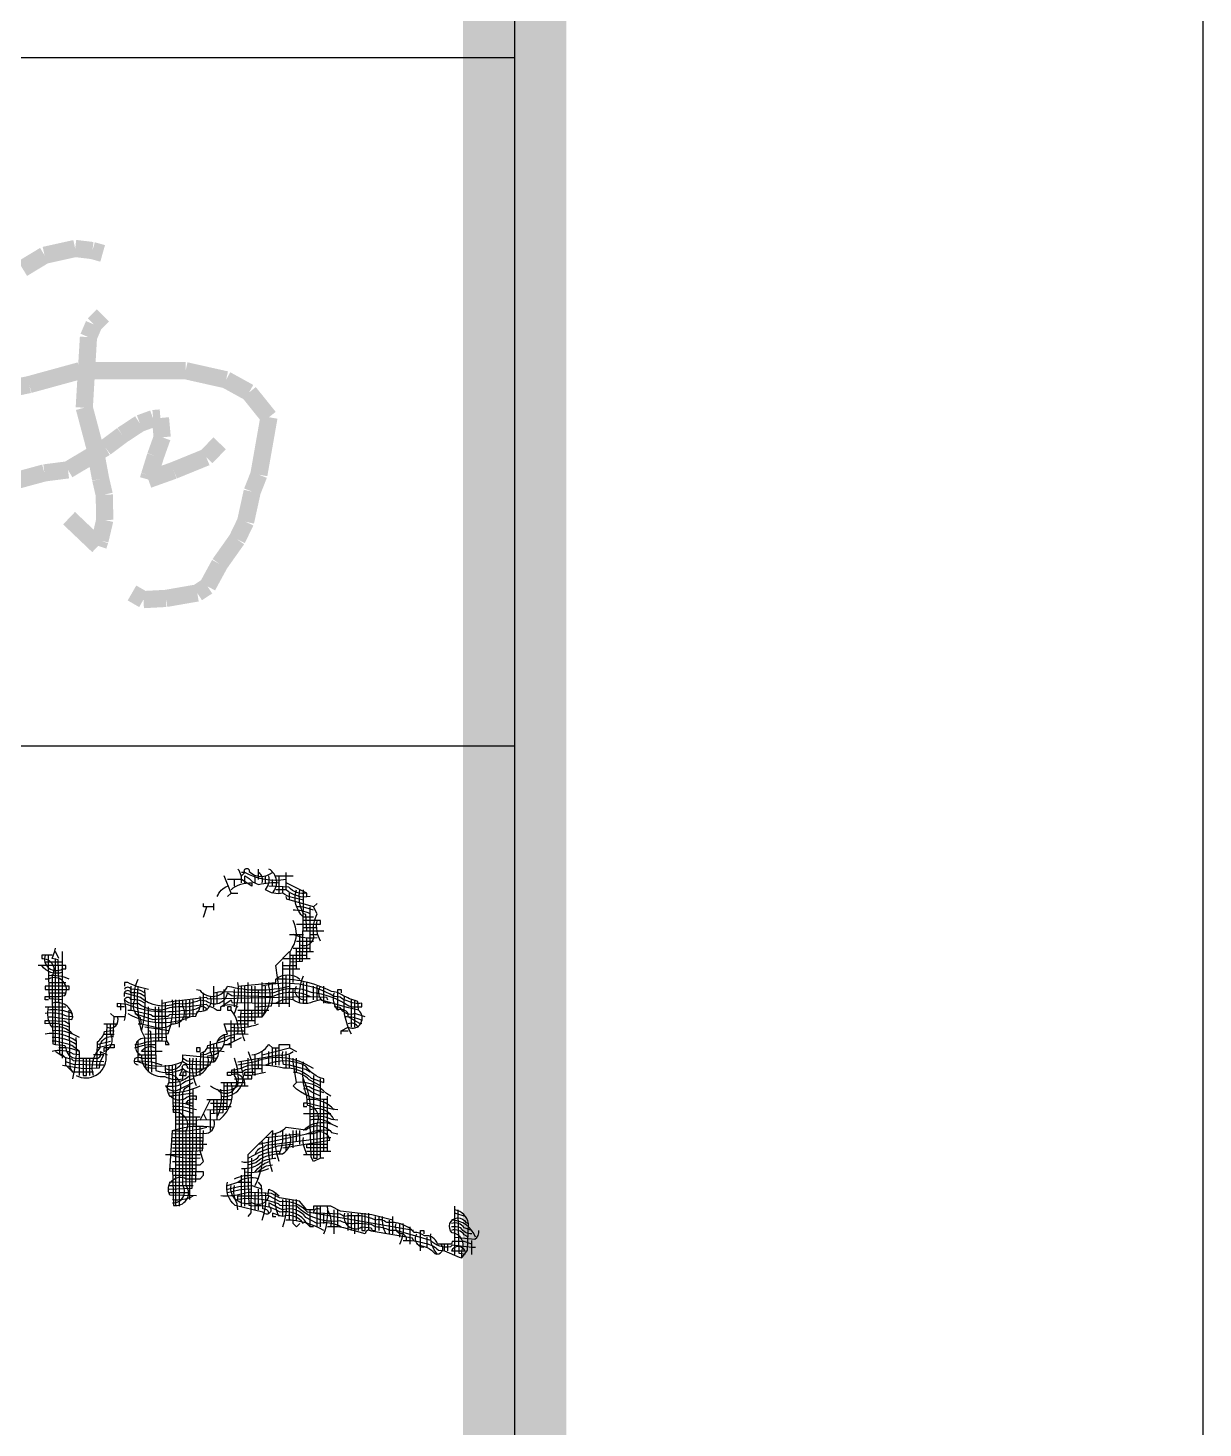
# Model space of a CAD drawing. Extents: x -89996 to 1006241, y -2176 to 440573.
# Drawn here: x 786500 to 787405, y 145076 to 146155 of the extents above; entities that cross this region are included whole.
import ezdxf

# ---------------------------------------------------------------- set-up
doc = ezdxf.new("R2010")
doc.units = 0
doc.header["$LTSCALE"] = 1000
doc.header["$MEASUREMENT"] = 0
for name, color, linetype in [('BORDER', 7, 'Continuous'), ('PUB_TITLE', 4, 'Continuous'), ('填充', 251, 'Continuous')]:
    doc.layers.add(name, color=color, linetype=linetype)

# ---------------------------------------------------------------- blocks, each defined once
blk = doc.blocks.new('fasdfdf')
at = {"color": 2, "lineweight": 25, "const_width": 25}
for points in [[(2540898.9, 1891182.5), (2540889.9, 1891153.9)], [(2540889.9, 1891153.9), (2540886.3, 1891118)], [(2540599.5, 1891135.9), (2540601.3, 1891107.3)], [(2540601.3, 1891107.3), (2540597.7, 1891069.7)], [(2540886.3, 1891118), (2540881, 1891080.4)], [(2541072.8, 1891105.5), (2541062, 1891089.4)], [(2541062, 1891096.5), (2541072.8, 1891105.5)], [(2541374.4, 1891088.2), (2541406.3, 1891107.5)], [(2541406.3, 1891107.5), (2541450.8, 1891117.4)], [(2541450.8, 1891117.4), (2541475.9, 1891114.4)], [(2541475.9, 1891114.4), (2541490.7, 1891110.2)], [(2540938.3, 1891078.6), (2541001.1, 1891087.6)], [(2541001.1, 1891087.6), (2541062, 1891096.5)], [(2541062, 1891089.4), (2541006.5, 1891058.9)], [(2540597.7, 1891069.7), (2540597.7, 1891030.2)], [(2540811.1, 1891055.3), (2540861.3, 1891062.5)], [(2540861.3, 1891062.5), (2540938.3, 1891078.6)], [(2540881, 1891080.4), (2540881, 1891041)], [(2540881, 1891041), (2540891.7, 1890994.4)], [(2540967, 1891041), (2540945.5, 1891021.3)], [(2541006.5, 1891058.9), (2540967, 1891041)], [(2541345.6, 1891055.3), (2541354.8, 1891049.9)], [(2540597.7, 1891030.2), (2540603.1, 1890978.3)], [(2540945.5, 1891021.3), (2540925.8, 1890994.4)], [(2541491.2, 1891020.1), (2541478, 1891007)], [(2541478, 1891007), (2541470.1, 1890988.6)], [(2540925.8, 1890994.4), (2540884.6, 1890955)], [(2540891.7, 1890994.4), (2540911.4, 1890955)], [(2541470.1, 1890988.6), (2541467.5, 1890945.6)], [(2540603.1, 1890978.3), (2540606.7, 1890949.6)], [(2540606.7, 1890949.6), (2540610.3, 1890908.4)], [(2540884.6, 1890955), (2540846.9, 1890922.8)], [(2540911.4, 1890955), (2540927.6, 1890937.1)], [(2540927.6, 1890937.1), (2540963.4, 1890947.8)], [(2541103.2, 1890943.3), (2541120.7, 1890874.9)], [(2541384, 1890919.6), (2541457.7, 1890939.8)], [(2541457.7, 1890939.8), (2541530.5, 1890939.8)], [(2541467.5, 1890945.6), (2541464, 1890886)], [(2541530.5, 1890939.8), (2541611.2, 1890939.8)], [(2541611.2, 1890939.8), (2541670, 1890926.6)], [(2540846.9, 1890922.8), (2540794.9, 1890854.7)], [(2541299.7, 1890902), (2541384, 1890919.6)], [(2541670, 1890926.6), (2541703.4, 1890908.2)], [(2540610.3, 1890908.4), (2540608.5, 1890867.2)], [(2541217.2, 1890871.4), (2541299.7, 1890902)], [(2541703.4, 1890908.2), (2541732.3, 1890872.2)], [(2540934.8, 1890869), (2540963.4, 1890881.6)], [(2541464, 1890886), (2541478.9, 1890829.9)], [(2540608.5, 1890867.2), (2540610.3, 1890799.2)], [(2540904.3, 1890849.3), (2540934.8, 1890869)], [(2541120.7, 1890874.9), (2541140.9, 1890803)], [(2541519.3, 1890846.5), (2541544.7, 1890863.2)], [(2541544.7, 1890863.2), (2541564, 1890870.2)], [(2541564, 1890870.2), (2541574.6, 1890871.1)], [(2541574.6, 1890871.1), (2541577.2, 1890843)], [(2541732.3, 1890872.2), (2541717.6, 1890788.7)], [(2540766.2, 1890822.5), (2540904.3, 1890849.3)], [(2540794.9, 1890854.7), (2540771.6, 1890829.6)], [(2541348.2, 1890843), (2541344.7, 1890811.5)], [(2541494.7, 1890828.1), (2541519.3, 1890846.5)], [(2541577.2, 1890843), (2541567.5, 1890815.8)], [(2540771.6, 1890829.6), (2540766.2, 1890822.5)], [(2541440.3, 1890795.7), (2541494.7, 1890828.1)], [(2541478.9, 1890829.9), (2541487.7, 1890782.5)], [(2541641.2, 1890814.1), (2541660.6, 1890834.3)], [(2540610.3, 1890799.2), (2540613.9, 1890758)], [(2540907.9, 1890801), (2540891.8, 1890784.1)], [(2541140.9, 1890803), (2541160.2, 1890767.9)], [(2541344.7, 1890811.5), (2541348.2, 1890778.1)], [(2541406.1, 1890791.3), (2541440.3, 1890795.7)], [(2541567.5, 1890815.8), (2541558.8, 1890787.8)], [(2541593.9, 1890794.8), (2541641.2, 1890814.1)], [(2540874.4, 1890784.1), (2540868.2, 1890772.3)], [(2540880.6, 1890784.7), (2540874.4, 1890784.1)], [(2540891.8, 1890784.1), (2540880.6, 1890784.7)], [(2541348.2, 1890778.1), (2541364, 1890779.9)], [(2541364, 1890779.9), (2541406.1, 1890791.3)], [(2541487.7, 1890782.5), (2541493, 1890759.7)], [(2541557, 1890781.6), (2541593.9, 1890794.8)], [(2541558.8, 1890787.8), (2541557, 1890781.6)], [(2541717.6, 1890788.7), (2541707.9, 1890764.1)], [(2540613.9, 1890758), (2540622.8, 1890711.4)], [(2540819.2, 1890756.8), (2540842.8, 1890746.3)], [(2540920.9, 1890751.9), (2540957.4, 1890759.3)], [(2540957.4, 1890759.3), (2540987.2, 1890766.1)], [(2540987.2, 1890766.1), (2541002.7, 1890755.6)], [(2541002.7, 1890755.6), (2540990.9, 1890726.5)], [(2541160.2, 1890767.9), (2541194.4, 1890729.3)], [(2541493, 1890759.7), (2541493.8, 1890722.9)], [(2541707.9, 1890764.1), (2541698.3, 1890720.3)], [(2540842.8, 1890746.3), (2540869.4, 1890743.8)], [(2540869.4, 1890743.8), (2540920.9, 1890751.9)], [(2540990.9, 1890726.5), (2540948.8, 1890687.8)], [(2541484.2, 1890685.2), (2541441.9, 1890725.5)], [(2541493.8, 1890722.9), (2541486.8, 1890693.1)], [(2541698.3, 1890720.3), (2541686, 1890694.8)], [(2540622.8, 1890711.4), (2540642.5, 1890666.6)], [(2541686, 1890694.8), (2541660.6, 1890658.9)], [(2540948.8, 1890687.8), (2540935.8, 1890673.5)], [(2541486.8, 1890693.1), (2541484.2, 1890685.2)], [(2540642.5, 1890666.6), (2540646.1, 1890636.2)], [(2540919, 1890658.7), (2540915.3, 1890651.9)], [(2540935.8, 1890673.5), (2540919, 1890658.7)], [(2541660.6, 1890658.9), (2541643, 1890626.5)], [(2540646.1, 1890636.2), (2540653.3, 1890598.5)], [(2541550, 1890607.2), (2541533.3, 1890616.8)], [(2541628.1, 1890616.8), (2541582.5, 1890608.9)], [(2541643, 1890626.5), (2541628.1, 1890616.8)], [(2540653.3, 1890598.5), (2540669.4, 1890514.3)], [(2541582.5, 1890608.9), (2541550, 1890607.2)], [(2540682, 1890526.9), (2540682, 1890539.4)], [(2540674.8, 1890487.5), (2540682, 1890526.9)]]:
    blk.add_lwpolyline(points, dxfattribs=at)
blk = doc.blocks.new('afsdff')
at = {"color": 7, "linetype": 'Continuous'}
for points in [[(2541677.2, 1890180.7), (2541667.2, 1890205.7)], [(2541682.2, 1890190.7), (2541682.2, 1890200.7)], [(2541712.2, 1890195.7), (2541712.2, 1890205.7)], [(2541717.2, 1890200.7), (2541717.2, 1890215.7)], [(2541727.2, 1890195.7), (2541727.2, 1890205.7)], [(2541737.2, 1890190.7), (2541737.2, 1890200.7)], [(2541742.2, 1890205.7), (2541767.2, 1890205.7)], [(2541747.2, 1890180.7), (2541747.2, 1890205.7)], [(2541757.2, 1890185.7), (2541757.2, 1890210.7)], [(2541672.2, 1890175.7), (2541677.2, 1890180.7), (2541687.2, 1890180.7)], [(2541752.2, 1890180.7), (2541752.2, 1890190.7)], [(2541787.2, 1890175.7), (2541787.2, 1890180.7), (2541757.2, 1890195.7)], [(2541762.2, 1890080.7), (2541780.9, 1890081.9), (2541782.2, 1890170.7), (2541782.2, 1890185.7)], [(2541762.2, 1890170.7), (2541762.2, 1890180.7)], [(2541652.2, 1890160.7), (2541637.2, 1890160.7), (2541637.2, 1890165.7)], [(2541637.2, 1890145.7), (2541642.2, 1890160.7)], [(2541652.2, 1890155.7), (2541652.2, 1890165.7)], [(2541797.2, 1890160.7), (2541758.4, 1890171.9), (2541757.2, 1890175.7)], [(2541792.2, 1890095.7), (2541792.2, 1890160.7)], [(2541772.2, 1890135.7), (2541802.2, 1890135.7), (2541807.2, 1890135.7), (2541807.2, 1890140.7), (2541782.2, 1890140.7)], [(2541762.2, 1890120.7), (2541782.2, 1890120.7)], [(2541777.2, 1890080.7), (2541777.2, 1890120.7)], [(2541782.2, 1890130.7), (2541802.2, 1890130.7)], [(2541782.2, 1890125.7), (2541812.2, 1890125.7)], [(2541792.2, 1890120.7), (2541802.2, 1890120.7)], [(2541477.2, 1889920.7), (2541447.2, 1889920.7), (2541437.2, 1889930.7), (2541437.2, 1889940.7), (2541432.2, 1889945.7), (2541428.4, 1889946.9), (2541427.2, 1890035.7), (2541427.2, 1890050.7), (2541426.2, 1890083.7), (2541417.2, 1890085.7), (2541421.2, 1890096.2), (2541422.2, 1890100.7)], [(2541767.2, 1890100.7), (2541792.2, 1890100.7)], [(2541772.2, 1890110.7), (2541797.2, 1890110.7)], [(2541772.2, 1890070.7), (2541772.2, 1890100.7)], [(2541787.2, 1890085.7), (2541787.2, 1890115.7)], [(2541407.2, 1890080.7), (2541432.2, 1890080.7)], [(2541432.2, 1890025.7), (2541413.4, 1890026.9), (2541412.2, 1890075.7), (2541412.2, 1890090.7)], [(2541427.2, 1890085.7), (2541422.2, 1890095.7)], [(2541422.2, 1889960.7), (2541422.2, 1890085.7)], [(2541432.2, 1889940.7), (2541432.2, 1890095.7)], [(2541747.2, 1890015.7), (2541747.2, 1890040.7), (2541742.2, 1890075.7), (2541762.2, 1890095.7)], [(2541752.2, 1890085.7), (2541792.2, 1890085.7)], [(2541752.2, 1890020.7), (2541752.2, 1890080.7)], [(2541762.2, 1890090.7), (2541787.2, 1890090.7)], [(2541767.2, 1890050.7), (2541767.2, 1890090.7)], [(2541772.2, 1890095.7), (2541797.2, 1890095.7)], [(2541752.2, 1890075.7), (2541772.2, 1890075.7)], [(2541752.2, 1890070.7), (2541777.2, 1890070.7)], [(2541757.2, 1890020.7), (2541757.2, 1890060.7)], [(2541437.2, 1890040.7), (2541442.2, 1890040.7), (2541442.2, 1890045.7), (2541432.2, 1890045.7), (2541422.2, 1890045.7), (2541407.2, 1890045.7), (2541407.2, 1890040.7), (2541437.2, 1890040.7)], [(2541412.2, 1890050.7), (2541437.2, 1890050.7)], [(2541412.2, 1890035.7), (2541437.2, 1890035.7)], [(2541532.2, 1890010.7), (2541532.2, 1890045.7)], [(2541637.2, 1890010.7), (2541637.2, 1890035.7)], [(2541652.2, 1890015.7), (2541652.2, 1890045.7)], [(2541657.2, 1890020.7), (2541657.2, 1890035.7)], [(2541667.2, 1890015.7), (2541667.2, 1890040.7)], [(2541682.2, 1890015.7), (2541682.2, 1890040.7)], [(2541692.2, 1890005.7), (2541725.9, 1890006.9), (2541727.2, 1890015.7), (2541727.2, 1890045.7)], [(2541692.2, 1890020.7), (2541692.2, 1890045.7)], [(2541697.2, 1889975.7), (2541697.2, 1890045.7)], [(2541702.2, 1889985.7), (2541702.2, 1890050.7)], [(2541707.2, 1890020.7), (2541707.2, 1890045.7)], [(2541712.2, 1890015.7), (2541735.9, 1890016.9), (2541737.2, 1890025.7), (2541737.2, 1890050.7)], [(2541712.2, 1889990.7), (2541712.2, 1890045.7)], [(2541717.2, 1890000.7), (2541717.2, 1890040.7)], [(2541722.2, 1890000.7), (2541722.2, 1890050.7)], [(2541767.2, 1890025.7), (2541767.2, 1890040.7)], [(2541782.2, 1890020.7), (2541782.2, 1890050.7)], [(2541787.2, 1890020.7), (2541787.2, 1890050.7)], [(2541797.2, 1890025.7), (2541797.2, 1890045.7)], [(2541802.2, 1890025.7), (2541802.2, 1890045.7)], [(2541812.2, 1890020.7), (2541812.2, 1890045.7)], [(2541832.2, 1890010.7), (2541832.2, 1890015.7), (2541832.2, 1890040.7), (2541837.2, 1890040.7), (2541837.2, 1890035.7)], [(2541407.2, 1890015.7), (2541437.2, 1890015.7)], [(2541517.2, 1890010.7), (2541517.2, 1890020.7)], [(2541557.2, 1889920.7), (2541557.2, 1890015.7)], [(2541572.2, 1889965.7), (2541572.2, 1890015.7)], [(2541577.2, 1890020.7), (2541586.2, 1890022.7), (2541640.9, 1890029.4), (2541643.4, 1890026.9), (2541787.2, 1890030.7), (2541792.2, 1890030.7), (2541815.9, 1890029.4), (2541817.2, 1890025.7)], [(2541577.2, 1889965.7), (2541577.2, 1890025.7)], [(2541582.2, 1889965.7), (2541582.2, 1889960.7), (2541587.2, 1889960.7), (2541583.4, 1889966.9), (2541582.2, 1890005.7), (2541582.2, 1890020.7)], [(2541597.2, 1889990.7), (2541597.2, 1890025.7)], [(2541602.2, 1889985.7), (2541602.2, 1890025.7)], [(2541612.2, 1889995.7), (2541612.2, 1890025.7)], [(2541622.2, 1890000.7), (2541622.2, 1890025.7)], [(2541662.2, 1890015.7), (2541677.2, 1890025.7), (2541678.4, 1890021.9), (2541737.2, 1890020.7), (2541762.2, 1890020.7)], [(2541677.2, 1890010.7), (2541677.2, 1890015.7), (2541672.2, 1890015.7), (2541672.2, 1890010.7), (2541677.2, 1890010.7)], [(2541852.2, 1889985.7), (2541852.2, 1890025.7)], [(2541857.2, 1889985.7), (2541857.2, 1890025.7)], [(2541447.2, 1889920.7), (2541443.4, 1889926.9), (2541442.2, 1890005.7), (2541442.2, 1890010.7)], [(2541522.2, 1890000.7), (2541507.2, 1890000.7), (2541502.2, 1890005.7)], [(2541677.2, 1889955.7), (2541677.2, 1889995.7)], [(2541687.2, 1890010.7), (2541732.2, 1890010.7)], [(2541687.2, 1889995.7), (2541712.2, 1889995.7)], [(2541707.2, 1889995.7), (2541707.2, 1890010.7)], [(2541492.2, 1889990.7), (2541512.2, 1889990.7)], [(2541492.2, 1889975.7), (2541507.2, 1889975.7)], [(2541587.2, 1889980.7), (2541552.2, 1889985.7)], [(2541562.2, 1889920.7), (2541562.2, 1889925.7), (2541560.9, 1889979.4), (2541557.2, 1889980.7)], [(2541672.2, 1889980.7), (2541697.2, 1889980.7)], [(2541682.2, 1889965.7), (2541682.2, 1889990.7)], [(2541837.2, 1889980.7), (2541847.2, 1889980.7)], [(2541457.2, 1889915.7), (2541457.2, 1889950.7), (2541445.9, 1889959.4), (2541442.2, 1889960.7), (2541422.2, 1889965.7), (2541417.2, 1889965.7)], [(2541482.2, 1889960.7), (2541502.2, 1889965.7)], [(2541632.2, 1889950.7), (2541632.2, 1889955.7), (2541627.2, 1889955.7), (2541627.2, 1889950.7), (2541632.2, 1889950.7)], [(2541642.2, 1889955.7), (2541662.2, 1889955.7)], [(2541652.2, 1889935.7), (2541652.2, 1889960.7)], [(2541667.2, 1889960.7), (2541677.2, 1889960.7)], [(2541672.2, 1889960.7), (2541692.2, 1889970.7)], [(2541722.2, 1889945.7), (2541762.2, 1889955.7)], [(2541737.2, 1889930.7), (2541737.2, 1889955.7)], [(2541742.2, 1889930.7), (2541742.2, 1889955.7)], [(2541747.2, 1889930.7), (2541747.2, 1889955.7)], [(2541432.2, 1889930.7), (2541462.2, 1889925.7), (2541485.9, 1889926.9), (2541487.2, 1889935.7), (2541492.2, 1889945.7), (2541477.2, 1889945.7)], [(2541492.2, 1889930.7), (2541482.2, 1889930.7), (2541448.4, 1889931.9), (2541437.2, 1889935.7)], [(2541462.2, 1889940.7), (2541462.2, 1889915.7), (2541467.2, 1889915.7), (2541467.2, 1889940.7)], [(2541472.2, 1889915.7), (2541472.2, 1889940.7)], [(2541542.2, 1889945.7), (2541567.2, 1889945.7)], [(2541607.2, 1889940.7), (2541607.2, 1889945.7), (2541657.2, 1889940.7)], [(2541617.2, 1889735.7), (2541617.2, 1889940.7)], [(2541627.2, 1889915.7), (2541627.2, 1889940.7)], [(2541702.2, 1889950.7), (2541707.2, 1889935.7), (2541707.2, 1889930.7), (2541708.4, 1889916.9), (2541727.2, 1889920.7)], [(2541702.2, 1889910.7), (2541702.2, 1889940.7)], [(2541712.2, 1889915.7), (2541712.2, 1889945.7)], [(2541717.2, 1889925.7), (2541717.2, 1889940.7)], [(2541722.2, 1889920.7), (2541722.2, 1889950.7)], [(2541732.2, 1889930.7), (2541732.2, 1889950.7)], [(2541757.2, 1889925.7), (2541757.2, 1889950.7)], [(2541762.2, 1889925.7), (2541762.2, 1889945.7)], [(2541772.2, 1889920.7), (2541772.2, 1889940.7)], [(2541597.2, 1889725.7), (2541597.2, 1889930.7)], [(2541612.2, 1889915.7), (2541612.2, 1889920.7), (2541607.2, 1889920.7), (2541607.2, 1889915.7), (2541612.2, 1889915.7)], [(2541682.2, 1889910.7), (2541707.2, 1889910.7), (2541707.2, 1889915.7), (2541697.2, 1889915.7), (2541697.2, 1889920.7), (2541712.2, 1889920.7)], [(2541587.2, 1889750.7), (2541620.9, 1889751.9), (2541622.2, 1889860.7), (2541622.2, 1889895.7)], [(2541642.2, 1889865.7), (2541670.9, 1889866.9), (2541672.2, 1889885.7), (2541672.2, 1889905.7)], [(2541647.2, 1889860.7), (2541665.9, 1889861.9), (2541667.2, 1889890.7), (2541667.2, 1889905.7)], [(2541662.2, 1889905.7), (2541697.2, 1889905.7)], [(2541667.2, 1889900.7), (2541702.2, 1889900.7)], [(2541807.2, 1889795.7), (2541807.2, 1889910.7)], [(2541587.2, 1889885.7), (2541622.2, 1889890.7)], [(2541632.2, 1889850.7), (2541647.2, 1889880.7)], [(2541642.2, 1889880.7), (2541677.2, 1889880.7)], [(2541647.2, 1889875.7), (2541672.2, 1889875.7)], [(2541652.2, 1889860.7), (2541652.2, 1889880.7)], [(2541657.2, 1889850.7), (2541657.2, 1889880.7)], [(2541832.2, 1889865.7), (2541823.4, 1889866.9), (2541787.2, 1889875.7), (2541782.2, 1889875.7), (2541782.2, 1889870.7), (2541787.2, 1889870.7)], [(2541812.2, 1889805.7), (2541812.2, 1889880.7)], [(2541817.2, 1889805.7), (2541817.2, 1889885.7)], [(2541587.2, 1889760.7), (2541625.9, 1889761.9), (2541627.2, 1889820.7), (2541627.2, 1889855.7)], [(2541597.2, 1889855.7), (2541632.2, 1889855.7)], [(2541642.2, 1889850.7), (2541637.2, 1889860.7)], [(2541647.2, 1889835.7), (2541647.2, 1889865.7)], [(2541652.2, 1889870.7), (2541677.2, 1889870.7)], [(2541782.2, 1889860.7), (2541822.2, 1889860.7)], [(2541592.2, 1889805.7), (2541622.2, 1889805.7), (2541635.9, 1889806.9), (2541637.2, 1889835.7)], [(2541597.2, 1889845.7), (2541627.2, 1889845.7)], [(2541597.2, 1889785.7), (2541632.2, 1889785.7), (2541637.2, 1889790.7), (2541632.2, 1889805.7), (2541632.2, 1889840.7)], [(2541767.2, 1889810.7), (2541767.2, 1889835.7)], [(2541772.2, 1889820.7), (2541772.2, 1889835.7)], [(2541777.2, 1889815.7), (2541777.2, 1889835.7)], [(2541592.2, 1889825.7), (2541637.2, 1889825.7)], [(2541592.2, 1889820.7), (2541637.2, 1889820.7)], [(2541592.2, 1889815.7), (2541642.2, 1889815.7)], [(2541727.2, 1889825.7), (2541777.2, 1889830.7)], [(2541737.2, 1889795.7), (2541737.2, 1889830.7)], [(2541757.2, 1889805.7), (2541757.2, 1889830.7)], [(2541817.2, 1889810.7), (2541787.2, 1889810.7), (2541787.2, 1889815.7), (2541817.2, 1889815.7)], [(2541582.2, 1889800.7), (2541632.2, 1889800.7)], [(2541592.2, 1889810.7), (2541637.2, 1889810.7)], [(2541702.2, 1889710.7), (2541706.2, 1889716.2), (2541707.2, 1889795.7)], [(2541782.2, 1889800.7), (2541807.2, 1889800.7)], [(2541787.2, 1889805.7), (2541822.2, 1889805.7)], [(2541587.2, 1889780.7), (2541627.2, 1889780.7)], [(2541592.2, 1889790.7), (2541627.2, 1889790.7)], [(2541697.2, 1889725.7), (2541697.2, 1889780.7)], [(2541587.2, 1889755.7), (2541622.2, 1889755.7)], [(2541592.2, 1889770.7), (2541627.2, 1889770.7)], [(2541672.2, 1889750.7), (2541688.4, 1889754.4), (2541707.2, 1889755.7), (2541722.2, 1889750.7)], [(2541687.2, 1889760.7), (2541707.2, 1889760.7)], [(2541692.2, 1889725.7), (2541692.2, 1889770.7)], [(2541717.2, 1889720.7), (2541717.2, 1889750.7)], [(2541587.2, 1889745.7), (2541617.2, 1889745.7)], [(2541712.2, 1889720.7), (2541712.2, 1889745.7)], [(2541752.2, 1889710.7), (2541752.2, 1889735.7)], [(2541762.2, 1889705.7), (2541762.2, 1889735.7)], [(2541777.2, 1889700.7), (2541772.2, 1889695.7), (2541767.2, 1889700.7), (2541767.2, 1889730.7), (2541767.2, 1889735.7)], [(2541772.2, 1889705.7), (2541772.2, 1889735.7)], [(2541792.2, 1889695.7), (2541792.2, 1889720.7)], [(2541802.2, 1889695.7), (2541802.2, 1889725.7)], [(2541807.2, 1889695.7), (2541807.2, 1889725.7)], [(2541812.2, 1889700.7), (2541812.2, 1889715.7)], [(2541827.2, 1889685.7), (2541827.2, 1889720.7)], [(2541832.2, 1889695.7), (2541832.2, 1889720.7)], [(2541847.2, 1889690.7), (2541847.2, 1889715.7)], [(2541852.2, 1889690.7), (2541852.2, 1889715.7)], [(2541857.2, 1889685.7), (2541857.2, 1889710.7)], [(2541862.2, 1889690.7), (2541862.2, 1889715.7)], [(2541867.2, 1889715.7), (2541867.2, 1889690.7), (2541872.2, 1889690.7), (2541872.2, 1889715.7)], [(2541877.2, 1889690.7), (2541877.2, 1889715.7)], [(2541892.2, 1889690.7), (2541892.2, 1889710.7)], [(2541912.2, 1889685.7), (2541912.2, 1889710.7)], [(2542002.2, 1889655.7), (2542002.2, 1889725.7)], [(2542017.2, 1889710.7), (2542002.2, 1889715.7)], [(2542017.2, 1889655.7), (2542008.4, 1889656.9), (2542007.2, 1889715.7), (2542007.2, 1889720.7)], [(2541907.2, 1889685.7), (2541907.2, 1889705.7)], [(2541922.2, 1889680.7), (2541922.2, 1889700.7)], [(2541937.2, 1889670.7), (2541937.2, 1889695.7)], [(2541952.2, 1889660.7), (2541952.2, 1889665.7), (2541952.2, 1889690.7), (2541957.2, 1889690.7), (2541957.2, 1889685.7)], [(2541962.2, 1889665.7), (2541962.2, 1889680.7)], [(2541987.2, 1889660.7), (2541987.2, 1889670.7)], [(2541992.2, 1889660.7), (2541992.2, 1889670.7)], [(2542027.2, 1889655.7), (2542027.2, 1889675.7)]]:
    blk.add_lwpolyline(points, dxfattribs=at)
for points in [[(2541677.2, 1890185.7, -0.192732), (2541707.2, 1890195.7), (2541707.2, 1890190.7), (2541692.2, 1890200.7), (2541672.2, 1890200.7)], [(2541692.2, 1890195.7, 0.216752), (2541687.2, 1890215.7)], [(2541692.2, 1890205.7), (2541697.2, 1890210.7, -1.716063), (2541703.4, 1890211.9, 0.368766), (2541737.2, 1890210.7)], [(2541757.2, 1890200.7, -0.174071), (2541697.2, 1890210.7), (2541692.2, 1890210.7)], [(2541697.2, 1890195.7), (2541697.2, 1890205.7, -0.137359), (2541708.4, 1890196.9), (2541717.2, 1890193.2, -0.081161), (2541747.2, 1890195.7)], [(2541722.2, 1890195.7, 0.375), (2541717.2, 1890210.7)], [(2541782.2, 1890170.7), (2541765.9, 1890174.4, -0.089443), (2541752.2, 1890180.7, -0.218273), (2541727.2, 1890185.7, 0.216752), (2541732.2, 1890205.7)], [(2541737.2, 1890180.7, 0.489246), (2541732.2, 1890215.7)], [(2541657.2, 1890175.7, -0.226662), (2541672.2, 1890190.7)], [(2541787.2, 1890180.7, -0.270349), (2541760.9, 1890189.4), (2541732.2, 1890190.7)], [(2541792.2, 1890175.7, -0.238607), (2541757.2, 1890185.7), (2541742.2, 1890185.7)], [(2541797.2, 1890145.7), (2541782.2, 1890145.7, -0.28935), (2541772.2, 1890185.7)], [(2541787.2, 1890125.7), (2541785.9, 1890149.4), (2541782.2, 1890150.7, -0.162278), (2541777.2, 1890185.7)], [(2541797.2, 1890155.7), (2541785.9, 1890159.4, 0.113888), (2541772.2, 1890160.7)], [(2541777.2, 1890105.7, 0.602952), (2541797.2, 1890120.7, -0.146769), (2541802.2, 1890150.7), (2541797.2, 1890160.7), (2541802.2, 1890165.7)], [(2541762.2, 1890015.7), (2541762.2, 1890020.7), (2541763.2, 1890095.2), (2541766.2, 1890101.2, 0.276215), (2541767.2, 1890140.7)], [(2541792.2, 1890150.7, 0.125644), (2541767.2, 1890155.7)], [(2541807.2, 1890110.7, -0.171293), (2541802.2, 1890140.7)], [(2541802.2, 1890115.7, -0.146769), (2541767.2, 1890120.7)], [(2541407.2, 1890090.7, 0.716283), (2541432.2, 1890070.7), (2541437.2, 1890070.7), (2541437.2, 1890075.7), (2541407.2, 1890075.7), (2541397.2, 1890075.7)], [(2541417.2, 1890090.7), (2541402.2, 1890090.7), (2541402.2, 1890085.7, -0.611936), (2541417.2, 1890060.7), (2541417.2, 1890035.7), (2541418.4, 1889961.9), (2541422.2, 1889960.7), (2541435.9, 1889959.4), (2541437.2, 1889955.7, 0.457985), (2541457.2, 1889940.7), (2541482.2, 1889940.7, 0.535184), (2541487.2, 1889950.7), (2541497.2, 1889945.7)], [(2541432.2, 1890065.7, -0.346268), (2541402.2, 1890075.7)], [(2541412.2, 1890025.7), (2541407.2, 1890025.7), (2541407.2, 1890030.7), (2541427.2, 1890030.7), (2541435.9, 1890031.9, 0.757948), (2541412.2, 1890055.7), (2541407.2, 1890055.7)], [(2541442.2, 1890055.7, 0.128288), (2541412.2, 1890060.7)], [(2541547.2, 1889990.7), (2541545.9, 1889999.4, -0.400658), (2541537.2, 1890025.7, -0.146769), (2541542.2, 1890055.7)], [(2541687.2, 1890045.7), (2541742.2, 1890050.7), (2541742.2, 1890055.7, -0.366137), (2541777.2, 1890055.7)], [(2541837.2, 1889975.7), (2541837.2, 1889980.7), (2541847.2, 1889985.7, 0.880794), (2541862.2, 1890010.7), (2541861.4, 1890023.4, -0.065974), (2541838.2, 1890032.7, 0.169723), (2541823.2, 1890037.7, 0.131104), (2541742.2, 1890055.7)], [(2541777.2, 1890020.7, -0.123106), (2541782.2, 1890060.7)], [(2541557.2, 1890040.7, -0.065412), (2541527.2, 1890050.7), (2541522.2, 1890050.7), (2541522.2, 1890045.7)], [(2541552.2, 1890035.7), (2541545.9, 1890039.4, 0.113888), (2541532.2, 1890040.7, 0.666667), (2541522.2, 1890040.7)], [(2541552.2, 1890030.7), (2541545.9, 1890034.4, 0.113888), (2541532.2, 1890035.7, 0.666667), (2541522.2, 1890035.7)], [(2541522.2, 1890030.7), (2541522.2, 1890035.7), (2541545.9, 1890029.4, 0.285859), (2541597.2, 1890020.7, 0.148998), (2541632.2, 1890025.7), (2541640.9, 1890024.4, 0.578832), (2541672.2, 1890035.7), (2541678.4, 1890031.9), (2541737.2, 1890030.7), (2541740.9, 1890031.9, -0.218427), (2541792.2, 1890030.7)], [(2541567.2, 1889925.7), (2541553.4, 1889926.9), (2541552.2, 1889965.7), (2541552.2, 1889970.7), (2541547.2, 1889980.7, -0.082763), (2541542.2, 1890045.7)], [(2541547.2, 1889980.7, 0.082763), (2541552.2, 1890040.7)], [(2541627.2, 1890040.7), (2541631.7, 1890039.7, 0.582267), (2541672.2, 1890045.7, 0.125836), (2541762.2, 1890045.7)], [(2541652.2, 1890035.7), (2541661.2, 1890037.7), (2541737.2, 1890035.7), (2541740.9, 1890036.9, -0.205686), (2541793.4, 1890036.9, -0.114821), (2541848.4, 1890016.9), (2541852.2, 1890015.7), (2541867.2, 1890015.7), (2541867.2, 1890020.7, -0.162278), (2541845.9, 1890024.4, -0.133918), (2541835.9, 1890029.4), (2541827.2, 1890030.7, 0.190894), (2541722.2, 1890045.7)], [(2541682.2, 1890005.7, 0.123106), (2541687.2, 1890050.7)], [(2541687.2, 1890000.7), (2541722.2, 1890000.7, 0.266412), (2541732.2, 1890045.7), (2541732.2, 1890050.7)], [(2541787.2, 1890025.7, -0.651485), (2541772.2, 1890045.7)], [(2541822.2, 1890020.7, -0.634961), (2541807.2, 1890045.7)], [(2541867.2, 1889990.7), (2541863.4, 1889991.9), (2541847.2, 1890000.7), (2541847.2, 1890005.7, 0.375), (2541832.2, 1890010.7, -0.259426), (2541827.2, 1890035.7)], [(2541457.2, 1889970.7), (2541447.2, 1889975.7, 0.277977), (2541417.2, 1889985.7, -0.223304), (2541412.2, 1890015.7)], [(2541412.2, 1890000.7), (2541417.2, 1890000.7), (2541445.9, 1889996.9), (2541447.2, 1890000.7, 0.478359), (2541417.2, 1890020.7)], [(2541522.2, 1890015.7), (2541512.2, 1890015.7), (2541512.2, 1890020.7), (2541525.9, 1890019.4, 0.144012), (2541607.2, 1890010.7, 0.182402), (2541632.2, 1890015.7, -0.468375), (2541642.2, 1890010.7)], [(2541552.2, 1890020.7), (2541545.9, 1890024.4, 0.113888), (2541532.2, 1890025.7, 0.666667), (2541522.2, 1890025.7)], [(2541522.2, 1889995.7, 0.146185), (2541522.2, 1890025.7), (2541528.4, 1890021.9, 0.113888), (2541542.2, 1890020.7, 0.264893), (2541588.4, 1890014.4, -0.071068), (2541612.2, 1890015.7), (2541640.9, 1890019.4), (2541643.4, 1890016.9, -0.089443), (2541657.2, 1890010.7), (2541662.2, 1890010.7), (2541662.2, 1890015.7, -0.248376), (2541687.2, 1890015.7)], [(2541527.2, 1890010.7), (2541532.2, 1890010.7), (2541560.9, 1890004.4), (2541563.4, 1890001.9), (2541585.9, 1890001.9), (2541588.4, 1890004.4), (2541627.2, 1890005.7, 0.259426), (2541632.2, 1890030.7)], [(2541527.2, 1890005.7, 0.232827), (2541617.2, 1890000.7), (2541617.2, 1890025.7)], [(2541537.2, 1890005.7), (2541563.4, 1889996.9), (2541607.2, 1890000.7), (2541612.2, 1890000.7), (2541625.9, 1890001.9), (2541628.4, 1890009.4, 0.617326), (2541647.2, 1890030.7)], [(2541542.2, 1889990.7), (2541547.2, 1889990.7), (2541563.4, 1889986.9, 0.247), (2541592.2, 1889990.7, 0.611936), (2541607.2, 1890015.7), (2541607.2, 1890025.7)], [(2541552.2, 1889975.7), (2541585.9, 1889976.9, 0.116955), (2541592.2, 1890025.7)], [(2541567.2, 1890015.7), (2541567.9, 1889922.9, 0.218484), (2541607.2, 1889925.7, 0.395949), (2541637.2, 1889925.7), (2541637.2, 1889950.7)], [(2541862.2, 1890010.7), (2541845.9, 1890014.4), (2541807.2, 1890025.7), (2541796.2, 1890022.7, -0.271673), (2541767.2, 1890025.7, 0.205258), (2541742.2, 1890020.7)], [(2541872.2, 1890000.7), (2541857.2, 1890005.7, -0.416123), (2541835.9, 1890014.4), (2541827.2, 1890015.7)], [(2541852.2, 1889975.7, -0.163595), (2541842.2, 1890030.7)], [(2541447.2, 1890000.7), (2541438.4, 1890001.9, 0.150256), (2541407.2, 1890005.7)], [(2541442.2, 1889985.7, 0.148998), (2541407.2, 1889990.7), (2541407.2, 1889995.7), (2541412.2, 1889995.7), (2541435.9, 1889994.4), (2541442.2, 1889990.7)], [(2541447.2, 1890005.7), (2541435.9, 1890009.4, 0.071068), (2541412.2, 1890010.7)], [(2541477.2, 1889915.7, -0.264613), (2541487.2, 1889955.7), (2541487.2, 1889960.7, -0.387572), (2541505.9, 1889971.9), (2541507.2, 1890000.7)], [(2541497.2, 1889985.7, 0.680538), (2541512.2, 1890000.7)], [(2541687.2, 1889975.7, 0.226986), (2541677.2, 1890010.7)], [(2541697.2, 1889965.7, -0.123106), (2541692.2, 1890010.7)], [(2541867.2, 1889995.7, 0.125644), (2541842.2, 1890000.7)], [(2541452.2, 1889965.7, 0.203452), (2541407.2, 1889975.7)], [(2541447.2, 1889975.7), (2541435.9, 1889979.4, 0.071068), (2541417.2, 1889980.7)], [(2541452.2, 1889915.7, 0.569215), (2541495.9, 1889941.9), (2541497.2, 1889990.7)], [(2541482.2, 1889955.7), (2541502.2, 1889960.7), (2541507.2, 1889960.7), (2541507.2, 1889955.7), (2541492.2, 1889955.7), (2541492.2, 1889950.7, 0.506738), (2541502.2, 1889975.7), (2541502.2, 1889990.7)], [(2541482.2, 1889925.7), (2541483.4, 1889964.4, 0.162278), (2541493.4, 1889979.4, -0.113888), (2541507.2, 1889980.7)], [(2541582.2, 1889925.7, 0.541267), (2541607.2, 1889940.7), (2541613.4, 1889936.9), (2541642.2, 1889935.7), (2541652.2, 1889935.7, 0.377348), (2541657.2, 1889955.7, -0.509464), (2541672.2, 1889975.7), (2541667.2, 1889990.7), (2541687.2, 1889990.7), (2541702.2, 1889990.7)], [(2541587.2, 1889905.7, 0.207527), (2541617.2, 1889915.7, 0.585063), (2541643.4, 1889944.4, 0.50694), (2541667.2, 1889975.7)], [(2541657.2, 1889965.7, -0.190984), (2541702.2, 1889975.7)], [(2541677.2, 1889985.7, 0.119874), (2541717.2, 1889990.7)], [(2541862.2, 1889985.7, 0.375), (2541847.2, 1889990.7)], [(2541452.2, 1889960.7, 0.165075), (2541417.2, 1889970.7)], [(2541457.2, 1889950.7), (2541445.9, 1889954.4, 0.071068), (2541427.2, 1889955.7)], [(2541447.2, 1889910.7, 0.082763), (2541452.2, 1889970.7)], [(2541537.2, 1889960.7), (2541545.9, 1889961.9, -0.113888), (2541582.2, 1889965.7)], [(2541537.2, 1889955.7), (2541548.4, 1889959.4, -0.071068), (2541567.2, 1889960.7)], [(2541582.2, 1889970.7), (2541548.4, 1889969.4, 0.807162), (2541547.2, 1889945.7, 0.476426), (2541580.9, 1889914.4, 0.172355), (2541607.2, 1889910.7), (2541607.2, 1889915.7), (2541602.2, 1889915.7), (2541605.9, 1889921.9), (2541607.2, 1889925.7, -1.716063), (2541613.4, 1889926.9, 0.071068), (2541637.2, 1889925.7, 0.506738), (2541647.2, 1889950.7), (2541647.2, 1889965.7)], [(2541647.2, 1889930.7), (2541637.2, 1889930.7), (2541613.4, 1889931.9), (2541607.2, 1889935.7, -0.219375), (2541542.2, 1889935.7), (2541542.2, 1889965.7)], [(2541577.2, 1889950.7), (2541547.2, 1889950.7, -0.414214), (2541567.2, 1889955.7)], [(2541632.2, 1889915.7), (2541633.2, 1889948.7, 0.369924), (2541643.4, 1889959.4), (2541670.9, 1889966.9, -0.312376), (2541682.2, 1889970.7)], [(2541707.2, 1889945.7, 0.210916), (2541732.2, 1889960.7), (2541737.2, 1889955.7), (2541747.2, 1889955.7), (2541747.2, 1889960.7), (2541762.2, 1889960.7), (2541762.2, 1889955.7), (2541772.2, 1889950.7)], [(2541457.2, 1889945.7), (2541448.4, 1889946.9, 0.172744), (2541417.2, 1889950.7)], [(2541492.2, 1889935.7), (2541448.4, 1889936.9), (2541445.9, 1889939.4, -0.158925), (2541422.2, 1889950.7)], [(2541542.2, 1889930.7, -1.432919), (2541547.2, 1889940.7), (2541567.2, 1889940.7)], [(2541577.2, 1889930.7, 0.123106), (2541537.2, 1889935.7)], [(2541627.2, 1889900.7, -0.149404), (2541622.2, 1889940.7)], [(2541632.2, 1889945.7), (2541640.9, 1889946.9, -0.172355), (2541667.2, 1889950.7)], [(2541647.2, 1889900.7, 0.342056), (2541687.2, 1889900.7, 0.123106), (2541682.2, 1889940.7)], [(2541662.2, 1889885.7, 0.615482), (2541692.2, 1889925.7), (2541692.2, 1889935.7)], [(2541697.2, 1889900.7, 0.577429), (2541678.4, 1889916.9), (2541678.2, 1889923.7, 0.096935), (2541702.2, 1889930.7, -0.071068), (2541753.4, 1889926.9, -0.206167), (2541793.4, 1889911.9), (2541812.2, 1889905.7), (2541812.2, 1889910.7, -0.191029), (2541785.9, 1889929.4, 0.230021), (2541727.2, 1889930.7)], [(2541687.2, 1889935.7), (2541747.2, 1889945.7, 0.216752), (2541767.2, 1889950.7)], [(2541797.2, 1889925.7), (2541790.9, 1889929.4, 0.224657), (2541712.2, 1889935.7), (2541687.2, 1889930.7)], [(2541792.2, 1889920.7), (2541785.9, 1889924.4), (2541762.2, 1889930.7), (2541753.4, 1889931.9, -0.071068), (2541752.2, 1889950.7)], [(2541817.2, 1889880.7, -0.205099), (2541767.2, 1889900.7), (2541772.2, 1889905.7), (2541767.2, 1889935.7), (2541767.2, 1889940.7)], [(2541797.2, 1889915.7), (2541797.2, 1889860.7), (2541797.2, 1889795.7), (2541802.2, 1889795.7), (2541802.2, 1889845.7, 0.536775), (2541788.4, 1889871.9), (2541787.2, 1889885.7, -0.115797), (2541782.2, 1889935.7)], [(2541602.2, 1889725.7), (2541602.2, 1889890.7, 0.618717), (2541583.4, 1889916.9, -0.113888), (2541582.2, 1889930.7)], [(2541622.2, 1889875.7), (2541612.2, 1889875.7, -0.414214), (2541627.2, 1889880.7), (2541627.2, 1889885.7), (2541617.2, 1889885.7), (2541613.4, 1889884.4, -0.876687), (2541587.2, 1889905.7), (2541587.2, 1889930.7)], [(2541592.2, 1889780.7), (2541593.4, 1889726.9, 0.664893), (2541612.2, 1889755.7), (2541612.2, 1889835.7, 0.618717), (2541593.4, 1889861.9), (2541592.2, 1889930.7)], [(2541657.2, 1889895.7, 0.986338), (2541682.2, 1889915.7), (2541682.2, 1889925.7)], [(2541677.2, 1889915.7), (2541672.2, 1889915.7), (2541672.2, 1889920.7), (2541692.2, 1889920.7), (2541698.4, 1889924.4, -0.071068), (2541722.2, 1889925.7)], [(2541807.2, 1889900.7), (2541790.9, 1889909.4, 0.187), (2541767.2, 1889920.7)], [(2541622.2, 1889910.7), (2541610.9, 1889906.9, -0.245819), (2541582.2, 1889900.7, 0.414214), (2541602.2, 1889895.7), (2541622.2, 1889905.7)], [(2541587.2, 1889890.7, 0.116702), (2541632.2, 1889900.7)], [(2541592.2, 1889730.7, 0.611936), (2541607.2, 1889755.7), (2541607.2, 1889890.7, -0.295923), (2541617.2, 1889900.7)], [(2541597.2, 1889850.7), (2541660.9, 1889851.9, 0.300353), (2541677.2, 1889905.7)], [(2541657.2, 1889855.7, 0.162278), (2541662.2, 1889895.7)], [(2541822.2, 1889885.7), (2541815.9, 1889889.4, 0.225405), (2541772.2, 1889905.7)], [(2541812.2, 1889795.7), (2541807.2, 1889795.7), (2541797.2, 1889790.7), (2541793.4, 1889796.9), (2541792.2, 1889845.7), (2541792.2, 1889875.7, 0.089283), (2541782.2, 1889910.7)], [(2541812.2, 1889890.7), (2541800.9, 1889894.4, -0.133918), (2541790.9, 1889899.4), (2541782.2, 1889900.7)], [(2541807.2, 1889885.7), (2541793.4, 1889891.9, 0.312376), (2541782.2, 1889895.7)], [(2541622.2, 1889870.7), (2541610.9, 1889874.4, 0.071068), (2541592.2, 1889875.7)], [(2541827.2, 1889865.7, 0.242107), (2541787.2, 1889880.7)], [(2541627.2, 1889865.7), (2541610.9, 1889869.4, 0.071068), (2541592.2, 1889870.7)], [(2541622.2, 1889860.7), (2541610.9, 1889864.4, 0.071068), (2541592.2, 1889865.7)], [(2541827.2, 1889850.7, 0.408646), (2541792.2, 1889865.7)], [(2541832.2, 1889850.7), (2541823.4, 1889851.9, 0.150256), (2541792.2, 1889855.7)], [(2541627.2, 1889740.7), (2541588.4, 1889741.9, -0.757948), (2541612.2, 1889765.7), (2541617.2, 1889765.7), (2541632.2, 1889765.7), (2541637.2, 1889770.7), (2541637.2, 1889775.7), (2541602.2, 1889775.7), (2541588.4, 1889776.9), (2541592.2, 1889835.7, -0.123644), (2541652.2, 1889840.7)], [(2541592.2, 1889830.7), (2541641.7, 1889831.7, 0.473148), (2541652.2, 1889850.7)], [(2541592.2, 1889835.7, 0.09294), (2541642.2, 1889840.7)], [(2541797.2, 1889695.7), (2541792.2, 1889695.7), (2541787.2, 1889700.7, 0.325341), (2541748.4, 1889716.9), (2541742.2, 1889720.7, 0.148998), (2541707.2, 1889725.7), (2541703.4, 1889726.9), (2541702.2, 1889775.7), (2541702.2, 1889800.7), (2541737.2, 1889835.7), (2541737.2, 1889830.7, 0.173214), (2541757.2, 1889840.7), (2541785.9, 1889836.9, -0.423084), (2541823.2, 1889832.7), (2541832.2, 1889830.7)], [(2541717.2, 1889815.7), (2541787.2, 1889830.7, -0.162278), (2541822.2, 1889835.7)], [(2541747.2, 1889800.7), (2541750.9, 1889811.9, 0.071068), (2541752.2, 1889835.7)], [(2541752.2, 1889810.7), (2541820.9, 1889821.9, 0.554248), (2541797.2, 1889830.7), (2541787.2, 1889830.7)], [(2541782.2, 1889835.7, -0.28935), (2541822.2, 1889845.7)], [(2541832.2, 1889840.7), (2541822.2, 1889845.7, 0.223304), (2541792.2, 1889850.7)], [(2541702.2, 1889785.7), (2541713.4, 1889789.4), (2541715.9, 1889791.9, -0.182797), (2541751.7, 1889801.7, 0.377812), (2541762.2, 1889830.7)], [(2541702.2, 1889795.7), (2541712.2, 1889800.7, -0.325944), (2541725.9, 1889811.9), (2541728.4, 1889814.4), (2541817.2, 1889825.7), (2541822.2, 1889825.7)], [(2541712.2, 1889755.7, 0.157215), (2541722.2, 1889820.7)], [(2541712.2, 1889800.7, -0.124608), (2541767.2, 1889815.7)], [(2541737.2, 1889775.7, -0.10594), (2541732.2, 1889825.7)], [(2541747.2, 1889790.7, -0.123106), (2541742.2, 1889830.7)], [(2541787.2, 1889800.7), (2541783.4, 1889811.9, -0.113888), (2541782.2, 1889825.7)], [(2541632.2, 1889795.7, -0.113888), (2541587.2, 1889800.7)], [(2541692.2, 1889790.7, 0.306823), (2541718.4, 1889799.4, -0.110696), (2541747.2, 1889805.7)], [(2541692.2, 1889780.7, 0.207527), (2541722.2, 1889790.7, -0.101873), (2541742.2, 1889795.7)], [(2541682.2, 1889765.7, -0.119092), (2541707.2, 1889770.7)], [(2541697.2, 1889775.7, 0.148998), (2541732.2, 1889780.7)], [(2541712.2, 1889775.7, -0.150652), (2541732.2, 1889790.7)], [(2541717.2, 1889775.7, -0.245187), (2541737.2, 1889785.7)], [(2541837.2, 1889695.7, 0.162278), (2541802.2, 1889700.7), (2541785.9, 1889709.4, 0.312376), (2541752.2, 1889720.7), (2541748.4, 1889721.9), (2541732.2, 1889730.7), (2541732.2, 1889725.7, -1.227417), (2541723.4, 1889716.9), (2541683.4, 1889726.9, -0.312376), (2541672.2, 1889760.7)], [(2541672.2, 1889755.7), (2541687.2, 1889760.7, -0.259868), (2541717.2, 1889765.7)], [(2541672.2, 1889745.7), (2541688.4, 1889749.4, -0.071068), (2541707.2, 1889750.7)], [(2541942.2, 1889690.7), (2541788.4, 1889716.9, 0.25829), (2541748.4, 1889731.9), (2541732.2, 1889740.7, -0.506738), (2541707.2, 1889730.7, -0.571461), (2541677.2, 1889755.7)], [(2541687.2, 1889720.7), (2541685.9, 1889729.4, -0.172355), (2541682.2, 1889755.7)], [(2542032.2, 1889665.7), (2542027.2, 1889665.7), (2541998.4, 1889669.4), (2541995.9, 1889666.9, -0.245939), (2541967.2, 1889675.7), (2541955.9, 1889679.4), (2541917.2, 1889690.7), (2541907.2, 1889690.7, 0.101873), (2541887.2, 1889695.7), (2541880.9, 1889699.4), (2541862.2, 1889700.7), (2541857.2, 1889700.7, -0.162278), (2541835.9, 1889704.4, -0.228378), (2541772.2, 1889725.7), (2541748.4, 1889726.9), (2541745.9, 1889729.4, 0.121775), (2541687.2, 1889735.7), (2541687.2, 1889740.7), (2541707.2, 1889740.7), (2541730.9, 1889741.9), (2541732.2, 1889750.7), (2541738.2, 1889747.7), (2541747.2, 1889740.7)], [(2541732.2, 1889715.7, 0.369924), (2541723.4, 1889721.9), (2541721.2, 1889755.2), (2541717.2, 1889760.7)], [(2541592.2, 1889735.7, 0.162278), (2541622.2, 1889740.7)], [(2541912.2, 1889705.7), (2541881.6, 1889713.3), (2541836.4, 1889718.4), (2541822.2, 1889725.7), (2541797.2, 1889725.7), (2541797.2, 1889720.7), (2541787.2, 1889720.7), (2541776.8, 1889733.3), (2541747.6, 1889738.1), (2541735.9, 1889744.4), (2541707.2, 1889745.7), (2541702.2, 1889745.7), (2541685.9, 1889741.9, -0.071068), (2541662.2, 1889740.7)], [(2541722.2, 1889705.7, 0.123106), (2541727.2, 1889745.7)], [(2541747.2, 1889710.7, -0.162278), (2541742.2, 1889745.7)], [(2541752.2, 1889695.7, 0.123106), (2541757.2, 1889735.7)], [(2541782.2, 1889700.7, 0.346268), (2541752.2, 1889710.7), (2541748.4, 1889711.9), (2541737.2, 1889715.7), (2541737.2, 1889710.7), (2541742.2, 1889710.7)], [(2542027.2, 1889670.7), (2542015.9, 1889674.4), (2541998.4, 1889674.4), (2541997.2, 1889670.7), (2541977.2, 1889670.7, 0.378765), (2541958.2, 1889682.7, 0.169723), (2541943.2, 1889687.7, 0.241199), (2541903.4, 1889701.9, 0.24085), (2541887.2, 1889705.7, 0.149701), (2541842.2, 1889710.7), (2541835.9, 1889714.4), (2541802.2, 1889715.7), (2541797.2, 1889715.7, -0.720759), (2541807.2, 1889720.7)], [(2541812.2, 1889685.7, 0.114587), (2541817.2, 1889725.7)], [(2541822.2, 1889695.7, 0.205258), (2541817.2, 1889720.7)], [(2541842.2, 1889715.7, 0.716283), (2541867.2, 1889695.7), (2541880.9, 1889694.4), (2541882.2, 1889690.7), (2541887.2, 1889690.7), (2541887.2, 1889710.7)], [(2541902.2, 1889685.7, -0.125644), (2541897.2, 1889710.7)], [(2541927.2, 1889675.7, -0.113888), (2541958.4, 1889671.9, -0.158108), (2541978.4, 1889661.9), (2541987.2, 1889660.7), (2542008.4, 1889651.9), (2542012.2, 1889650.7), (2542020.9, 1889661.9), (2542022.2, 1889700.7, 0.302776), (2542002.2, 1889720.7)], [(2541812.2, 1889690.7, 0.119495), (2541757.2, 1889705.7)], [(2541942.2, 1889675.7), (2541940.9, 1889679.4), (2541880.9, 1889689.4, 0.649873), (2541872.2, 1889685.7), (2541840.9, 1889694.4, 0.071068), (2541817.2, 1889695.7)], [(2541932.2, 1889675.7), (2541932.2, 1889680.7), (2541927.2, 1889685.7), (2541922.2, 1889685.7, -0.375), (2541917.2, 1889700.7)], [(2541922.2, 1889670.7, 0.171293), (2541927.2, 1889700.7)], [(2542012.2, 1889650.7), (2542012.2, 1889660.7, 0.536775), (2541998.4, 1889686.9, -1.18651), (2542018.4, 1889701.9), (2542022.2, 1889700.7)], [(2542032.2, 1889680.7, 0.312171), (2541997.2, 1889705.7)], [(2542027.2, 1889690.7), (2542015.9, 1889694.4, 0.320465), (2541997.2, 1889700.7)], [(2542027.2, 1889685.7, -0.296243), (2542010.9, 1889694.4, 0.113888), (2541997.2, 1889695.7)], [(2542022.2, 1889680.7), (2542015.9, 1889684.4, 0.320465), (2541997.2, 1889690.7)], [(2542002.2, 1889680.7), (2542031.2, 1889677.7, 0.298825), (2542037.2, 1889690.7)], [(2541957.2, 1889665.7, -0.57437), (2541947.2, 1889685.7)], [(2541947.2, 1889670.7), (2541962.2, 1889665.7, -0.123106), (2541973.4, 1889656.9, 0.841721), (2541982.2, 1889670.7)], [(2541977.2, 1889655.7, -0.207527), (2541967.2, 1889685.7)], [(2542017.2, 1889660.7, 0.641698), (2541997.2, 1889660.7), (2542017.2, 1889660.7)]]:
    blk.add_lwpolyline(points, format="xyb", dxfattribs=at)
blk = doc.blocks.new('A$C767023C3')
at = {"layer": 'PUB_TITLE'}
for p, q in [((0, -34575.8), (-4949.5, -34575.8)), ((0, -35282.8), (-4949.5, -35282.8))]:
    blk.add_line(p, q, dxfattribs=at)
at = {"layer": 'PUB_TITLE', "const_width": 106.1}
blk.add_lwpolyline([(-4949.5, 0), (0, 0), (0, -40585.9), (-4949.5, -40585.9)], close=True, dxfattribs=at)
at = {"layer": 'PUB_TITLE'}
blk.add_lwpolyline([(-4949.5, -31747.5), (0, -31747.5), (0, -36690.9), (-4949.5, -36690.9)], close=True, dxfattribs=at)
blk.add_lwpolyline([(0, -31747.5), (0, -36690.9), (-4949.5, -36690.9)], dxfattribs=at)
at = {"layer": '填充', "xscale": 0.70707067020202, "yscale": 0.70707067020202, "zscale": 0.70707067020202}
for name in ['fasdfdf', 'afsdff']:
    blk.add_blockref(name, (-1797436.6, -1371925.2), dxfattribs=at)

msp = doc.modelspace()

# ---------------------------------------------------------------- linework, layer by layer
at = {"layer": 'BORDER', "const_width": 39.77}
msp.add_lwpolyline([(744132.15, 141624.01), (744132.15, 172063.4), (786874.57, 172063.4), (786874.57, 141624.01)], close=True, dxfattribs=at)
at = {"layer": 'PUB_TITLE'}
msp.add_lwpolyline([(742806.39, 141093.71), (742806.39, 172593.71), (787404.87, 172593.71), (787404.87, 141093.71)], close=True, dxfattribs=at)

# ---------------------------------------------------------------- block references
at = {"xscale": 0.75, "yscale": 0.75, "zscale": 0.75}
msp.add_blockref('A$C767023C3', (786874.57, 172063.4), dxfattribs=at)

doc.saveas('drawing.dxf')
